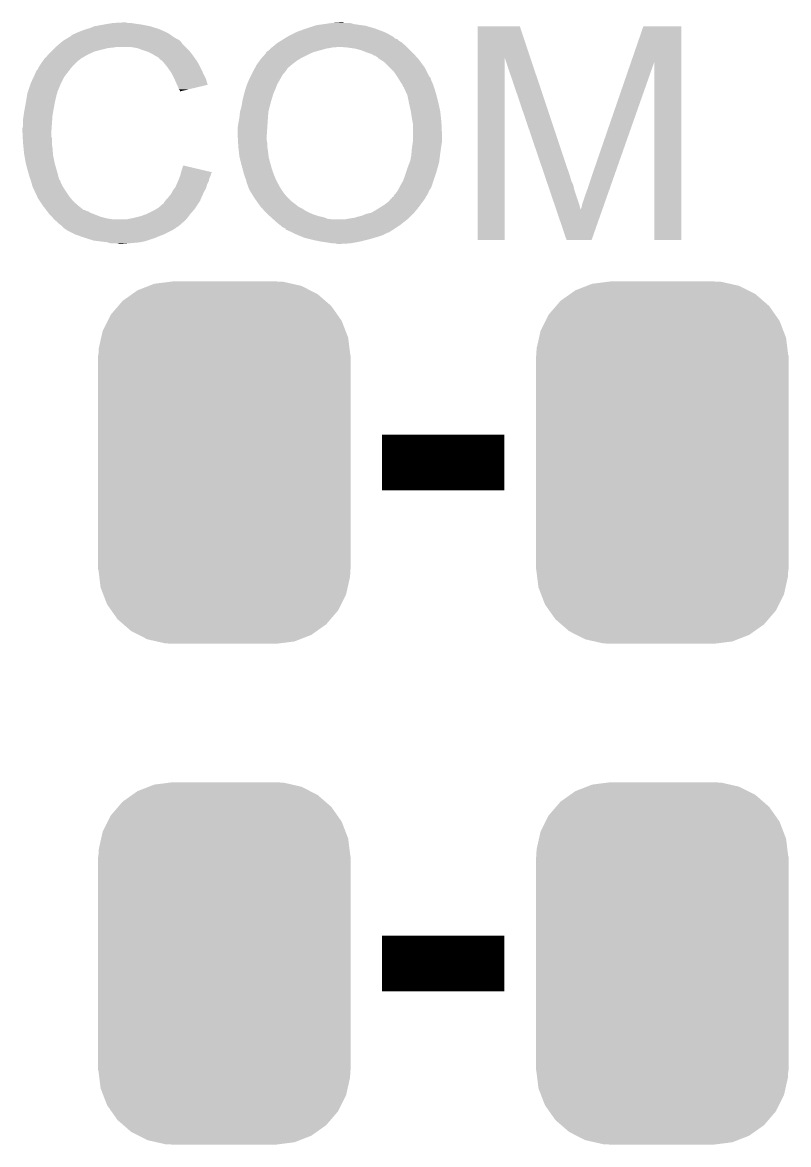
# Model space of a CAD drawing. Extents: x -1.4 to 24.2, y -3.9 to 53.4.
# Drawn here: x 5.21 to 8.7, y 8.83 to 13.95 of the extents above; entities that cross this region are included whole.
import ezdxf

# ---------------------------------------------------------------- set-up
doc = ezdxf.new("R2010")
doc.units = 0
doc.layers.get('0').update_dxf_attribs({"linetype": 'CONTINUOUS'})
doc.layers.add('SPECTRAL_CLICK_V100_GTO', color=11, linetype='CONTINUOUS')
doc.layers.add('SPECTRAL_CLICK_V100_GTS', color=8, linetype='CONTINUOUS')

# ---------------------------------------------------------------- blocks, each defined once
blk = doc.blocks.new('CUSTOM_58')
for points in [[(-0.319682, 0.816338), (-0.251122, 0.82504), (0.308712, 0.816338), (0.27044, 0.82504)], [(-0.251122, 0.82504), (-0.23749, 0.82677), (0.27044, 0.82504), (0.23749, 0.82677)], [(-0.464512, 0.738408), (-0.420946, 0.769256), (0.460796, 0.738408), (0.425156, 0.769256)], [(-0.420946, 0.769256), (-0.396894, 0.786286), (0.425156, 0.769256), (0.391508, 0.786286)], [(-0.396894, 0.786286), (-0.344522, 0.80667), (0.391508, 0.786286), (0.351232, 0.80667)], [(-0.344522, 0.80667), (-0.319682, 0.816338), (0.351232, 0.80667), (0.308712, 0.816338)], [(-0.484594, 0.715032), (-0.464512, 0.738408), (0.4878, 0.715032), (0.460796, 0.738408)], [(-0.532704, 0.647234), (-0.5185, 0.67556), (0.535424, 0.647234), (0.515528, 0.67556)], [(-0.5185, 0.67556), (-0.484594, 0.715032), (0.515528, 0.67556), (0.4878, 0.715032)], [(-0.555636, 0.601496), (-0.532704, 0.647234), (0.55303, 0.601496), (0.535424, 0.647234)], [(-0.573704, 0.520636), (-0.562694, 0.569912), (0.571254, 0.520636), (0.565186, 0.569912)], [(-0.562694, 0.569912), (-0.555636, 0.601496), (0.565186, 0.569912), (0.55303, 0.601496)], [(-0.57531, 0.48768), (-0.573704, 0.520636), (0.57531, 0.48768), (0.571254, 0.520636)], [(-0.57658, -0.48768), (-0.57658, 0.48768), (0.57658, -0.48768), (0.57658, 0.48768)], [(-0.571252, -0.520636), (-0.57531, -0.48768), (0.573704, -0.520636), (0.57531, -0.48768)], [(-0.565186, -0.569912), (-0.571252, -0.520636), (0.562692, -0.569912), (0.573704, -0.520636)], [(-0.553028, -0.601496), (-0.565186, -0.569912), (0.555636, -0.601496), (0.562692, -0.569912)], [(-0.535424, -0.647234), (-0.553028, -0.601496), (0.532702, -0.647234), (0.555636, -0.601496)], [(-0.515526, -0.67556), (-0.535424, -0.647234), (0.5185, -0.67556), (0.532702, -0.647234)], [(-0.4878, -0.715032), (-0.515526, -0.67556), (0.484592, -0.715032), (0.5185, -0.67556)], [(-0.460794, -0.738408), (-0.4878, -0.715032), (0.464512, -0.738408), (0.484592, -0.715032)], [(-0.425156, -0.769256), (-0.460794, -0.738408), (0.420944, -0.769256), (0.464512, -0.738408)], [(-0.391506, -0.786286), (-0.425156, -0.769256), (0.396894, -0.786286), (0.420944, -0.769256)], [(-0.351232, -0.80667), (-0.391506, -0.786286), (0.34452, -0.80667), (0.396894, -0.786286)], [(-0.30871, -0.816338), (-0.351232, -0.80667), (0.319682, -0.816338), (0.34452, -0.80667)], [(-0.27044, -0.82504), (-0.30871, -0.816338), (0.25112, -0.82504), (0.319682, -0.816338)], [(-0.23749, -0.82677), (-0.27044, -0.82504), (0.23749, -0.82677), (0.25112, -0.82504)]]:
    blk.add_solid(points)

msp = doc.modelspace()

# ---------------------------------------------------------------- linework, layer by layer
at = {"layer": 'SPECTRAL_CLICK_V100_GTO', "const_width": 0.254}
for points in [[(6.84784, 11.938), (7.40664, 11.938)], [(6.84784, 9.652), (7.40664, 9.652)]]:
    msp.add_lwpolyline(points, dxfattribs=at)
at = {"layer": 'SPECTRAL_CLICK_V100_GTO'}
for points in [[(5.534662, 13.92936), (5.5753, 13.93698), (5.791202, 13.92936), (5.753098, 13.93698)], [(5.5753, 13.93698), (5.60578, 13.94206), (5.753098, 13.93698), (5.71754, 13.94206)], [(5.60578, 13.94206), (5.62102, 13.9446), (5.71754, 13.94206), (5.702302, 13.9446)], [(5.62102, 13.9446), (5.666738, 13.94714), (5.689602, 13.9446), (5.679442, 13.94714)], [(6.502406, 13.919202), (6.5405, 13.9319), (6.81736, 13.919202), (6.774182, 13.9319)], [(6.5405, 13.9319), (6.548122, 13.93444), (6.774182, 13.9319), (6.756402, 13.93444)], [(6.548122, 13.93444), (6.58368, 13.93952), (6.756402, 13.93444), (6.720842, 13.93952)], [(6.58368, 13.93952), (6.61924, 13.9446), (6.720842, 13.93952), (6.703064, 13.9446)], [(6.61924, 13.9446), (6.657308, 13.947138), (6.677664, 13.9446), (6.670042, 13.947138)], [(6.657308, 13.947138), (6.657338, 13.94714), (6.670042, 13.947138), (6.657338, 13.94714)], [(5.405112, 13.87094), (5.426268, 13.88364), (5.913124, 13.87094), (5.8928, 13.88364)], [(5.426268, 13.88364), (5.43052, 13.886192), (5.8928, 13.88364), (5.889228, 13.886192)], [(5.43052, 13.886192), (5.430534, 13.888726), (5.889228, 13.886192), (5.88568, 13.888726)], [(5.430534, 13.888726), (5.440682, 13.8938), (5.88568, 13.888726), (5.878574, 13.8938)], [(5.440682, 13.8938), (5.448294, 13.896338), (5.878574, 13.8938), (5.87502, 13.896338)], [(5.448294, 13.896338), (5.4483, 13.89634), (5.87502, 13.896338), (5.875018, 13.89634)], [(5.4483, 13.89634), (5.45846, 13.90142), (5.875018, 13.89634), (5.86486, 13.90142)], [(5.45846, 13.90142), (5.471158, 13.9065), (5.86486, 13.90142), (5.8547, 13.9065)], [(5.471158, 13.9065), (5.483858, 13.91158), (5.8547, 13.9065), (5.84327, 13.91158)], [(5.483858, 13.91158), (5.4991, 13.91666), (5.84327, 13.91158), (5.83184, 13.91666)], [(5.4991, 13.91666), (5.516882, 13.92174), (5.83184, 13.91666), (5.815586, 13.92174)], [(5.516882, 13.92174), (5.534662, 13.92936), (5.815586, 13.92174), (5.791202, 13.92936)], [(6.41096, 13.878558), (6.41553, 13.881098), (6.903722, 13.878558), (6.90118, 13.881098)], [(6.41553, 13.881098), (6.43382, 13.89126), (6.90118, 13.881098), (6.882892, 13.89126)], [(6.43382, 13.89126), (6.4389, 13.8938), (6.882892, 13.89126), (6.87832, 13.8938)], [(6.4389, 13.8938), (6.459222, 13.90396), (6.87832, 13.8938), (6.858, 13.90396)], [(6.459222, 13.90396), (6.48716, 13.91412), (6.858, 13.90396), (6.830912, 13.91412)], [(6.48716, 13.91412), (6.502406, 13.919202), (6.830912, 13.91412), (6.81736, 13.919202)], [(7.284738, 13.784446), (7.28474, 13.929344), (7.526242, 13.784446), (7.477764, 13.929344)], [(7.28474, 13.929344), (7.284742, 13.92936), (7.477764, 13.929344), (7.284742, 13.92936)], [(7.98647, 13.769216), (8.041648, 13.929338), (8.214356, 13.769216), (8.21436, 13.929338)], [(8.041648, 13.929338), (8.041656, 13.92936), (8.21436, 13.929338), (8.041656, 13.92936)], [(5.33908, 13.81506), (5.35432, 13.8303), (5.537198, 13.81506), (5.59816, 13.8303)], [(5.35432, 13.8303), (5.35686, 13.83284), (5.59816, 13.8303), (5.623562, 13.83284)], [(5.35686, 13.83284), (5.3594, 13.83538), (5.623562, 13.83284), (5.636258, 13.83538)], [(5.3594, 13.83538), (5.377408, 13.850618), (5.95122, 13.83538), (5.935982, 13.850618)], [(5.377408, 13.850618), (5.386416, 13.85824), (5.935982, 13.850618), (5.9309, 13.85824)], [(5.386416, 13.85824), (5.392422, 13.863322), (5.9309, 13.85824), (5.925818, 13.863322)], [(5.392422, 13.863322), (5.396646, 13.865858), (5.925818, 13.863322), (5.92328, 13.865858)], [(5.396646, 13.865858), (5.400876, 13.868398), (5.92328, 13.865858), (5.918204, 13.868398)], [(5.400876, 13.868398), (5.405102, 13.870934), (5.918204, 13.868398), (5.915666, 13.870934)], [(5.405102, 13.870934), (5.405112, 13.87094), (5.915666, 13.870934), (5.913124, 13.87094)], [(5.730238, 13.8303), (5.699758, 13.83538), (5.9563, 13.8303), (5.95122, 13.83538)], [(5.75818, 13.82014), (5.730238, 13.8303), (5.96646, 13.82014), (5.9563, 13.8303)], [(6.33984, 13.82776), (6.34238, 13.8303), (6.59384, 13.82776), (6.60908, 13.8303)], [(6.34238, 13.8303), (6.342382, 13.830302), (6.60908, 13.8303), (6.60909, 13.830302)], [(6.342382, 13.830302), (6.345554, 13.83284), (6.60909, 13.830302), (6.621782, 13.83284)], [(6.345554, 13.83284), (6.348728, 13.83538), (6.634482, 13.83284), (6.644642, 13.83538)], [(6.348728, 13.83538), (6.35508, 13.84046), (6.96214, 13.83538), (6.956426, 13.84046)], [(6.35508, 13.84046), (6.370322, 13.85316), (6.956426, 13.84046), (6.942138, 13.85316)], [(6.370322, 13.85316), (6.374382, 13.855698), (6.942138, 13.85316), (6.939282, 13.855698)], [(6.374382, 13.855698), (6.386574, 13.863318), (6.939282, 13.855698), (6.926582, 13.863318)], [(6.386574, 13.863318), (6.398764, 13.870936), (6.926582, 13.863318), (6.918962, 13.870936)], [(6.398764, 13.870936), (6.40283, 13.873478), (6.918962, 13.870936), (6.908806, 13.873478)], [(6.40283, 13.873478), (6.41096, 13.878558), (6.908806, 13.873478), (6.903722, 13.878558)], [(6.69036, 13.83284), (6.65734, 13.83538), (6.96468, 13.83284), (6.96214, 13.83538)], [(6.725922, 13.82776), (6.69036, 13.83284), (6.96976, 13.82776), (6.96468, 13.83284)], [(5.300724, 13.771878), (5.30606, 13.7795), (5.461, 13.771878), (5.471158, 13.7795)], [(5.30606, 13.7795), (5.306062, 13.779502), (5.471158, 13.7795), (5.47116, 13.779502)], [(5.306062, 13.779502), (5.308366, 13.782038), (5.47116, 13.779502), (5.473698, 13.782038)], [(5.308366, 13.782038), (5.324532, 13.79982), (5.473698, 13.782038), (5.504182, 13.79982)], [(5.324532, 13.79982), (5.33146, 13.80744), (5.504182, 13.79982), (5.52069, 13.80744)], [(5.33146, 13.80744), (5.33908, 13.81506), (5.52069, 13.80744), (5.537198, 13.81506)], [(5.765806, 13.817598), (5.75818, 13.82014), (5.969002, 13.817598), (5.96646, 13.82014)], [(5.781038, 13.81252), (5.765806, 13.817598), (5.973066, 13.81252), (5.969002, 13.817598)], [(5.79628, 13.8049), (5.781038, 13.81252), (5.97916, 13.8049), (5.973066, 13.81252)], [(5.80136, 13.80236), (5.79628, 13.8049), (5.980976, 13.80236), (5.97916, 13.8049)], [(5.814062, 13.79474), (5.80136, 13.80236), (5.986418, 13.79474), (5.980976, 13.80236)], [(5.824216, 13.789662), (5.814062, 13.79474), (5.990046, 13.789662), (5.986418, 13.79474)], [(5.82676, 13.78712), (5.824216, 13.789662), (5.991862, 13.78712), (5.990046, 13.789662)], [(5.846764, 13.76934), (5.82676, 13.78712), (6.004562, 13.76934), (5.991862, 13.78712)], [(6.28927, 13.77188), (6.296662, 13.782042), (6.45922, 13.77188), (6.47548, 13.782042)], [(6.296662, 13.782042), (6.298942, 13.784578), (6.47548, 13.782042), (6.47954, 13.784578)], [(6.298942, 13.784578), (6.317228, 13.8049), (6.47954, 13.784578), (6.52018, 13.8049)], [(6.317228, 13.8049), (6.31952, 13.807446), (6.52018, 13.8049), (6.526118, 13.807446)], [(6.31952, 13.807446), (6.319526, 13.809986), (6.526118, 13.807446), (6.532044, 13.809986)], [(6.319526, 13.809986), (6.322062, 13.812522), (6.532044, 13.809986), (6.53796, 13.812522)], [(6.322062, 13.812522), (6.3246, 13.81506), (6.53796, 13.812522), (6.547478, 13.81506)], [(6.3246, 13.81506), (6.332222, 13.820142), (6.547478, 13.81506), (6.56654, 13.820142)], [(6.332222, 13.820142), (6.33476, 13.82268), (6.56654, 13.820142), (6.57606, 13.82268)], [(6.33476, 13.82268), (6.33984, 13.82776), (6.57606, 13.82268), (6.59384, 13.82776)], [(6.753862, 13.82014), (6.725922, 13.82776), (6.97738, 13.82014), (6.96976, 13.82776)], [(6.779258, 13.80998), (6.753862, 13.82014), (6.98754, 13.80998), (6.97738, 13.82014)], [(6.802124, 13.802358), (6.779258, 13.80998), (6.994528, 13.802358), (6.98754, 13.80998)], [(6.80974, 13.79728), (6.802124, 13.802358), (6.999182, 13.79728), (6.994528, 13.802358)], [(6.817364, 13.794738), (6.80974, 13.79728), (7.001512, 13.794738), (6.999182, 13.79728)], [(6.824984, 13.78966), (6.817364, 13.794738), (7.006168, 13.78966), (7.001512, 13.794738)], [(6.827526, 13.789646), (6.824984, 13.78966), (7.00618, 13.789646), (7.006168, 13.78966)], [(6.830066, 13.78458), (6.827526, 13.789646), (7.010824, 13.78458), (7.00618, 13.789646)], [(6.838048, 13.7795), (6.830066, 13.78458), (7.01548, 13.7795), (7.010824, 13.78458)], [(6.858002, 13.766798), (6.838048, 13.7795), (7.024796, 13.766798), (7.01548, 13.7795)], [(7.28472, 12.954022), (7.284738, 13.784446), (7.409158, 12.954022), (7.40918, 13.784446)], [(7.594542, 13.238476), (7.40918, 13.784446), (7.7089, 13.238476), (7.526242, 13.784446)], [(5.270504, 13.726162), (5.275582, 13.731244), (5.419234, 13.726162), (5.423186, 13.731244)], [(5.275582, 13.731244), (5.28066, 13.741398), (5.423186, 13.731244), (5.431084, 13.741398)], [(5.28066, 13.741398), (5.282182, 13.743938), (5.431084, 13.741398), (5.43306, 13.743938)], [(5.282182, 13.743938), (5.288278, 13.7541), (5.43306, 13.743938), (5.443222, 13.7541)], [(5.288278, 13.7541), (5.300724, 13.771878), (5.443222, 13.7541), (5.461, 13.771878)], [(5.84962, 13.7668), (5.846764, 13.76934), (6.006014, 13.7668), (6.004562, 13.76934)], [(5.861812, 13.75156), (5.84962, 13.7668), (6.01472, 13.75156), (6.006014, 13.7668)], [(5.86994, 13.7414), (5.861812, 13.75156), (6.0198, 13.7414), (6.01472, 13.75156)], [(5.877052, 13.73124), (5.86994, 13.7414), (6.02488, 13.73124), (6.0198, 13.7414)], [(5.887718, 13.716), (5.877052, 13.73124), (6.031654, 13.716), (6.02488, 13.73124)], [(6.25856, 13.721082), (6.26403, 13.731242), (6.40588, 13.721082), (6.4135, 13.731242)], [(6.26403, 13.731242), (6.266764, 13.73632), (6.4135, 13.731242), (6.416042, 13.73632)], [(6.266764, 13.73632), (6.2695, 13.7414), (6.416042, 13.73632), (6.42112, 13.7414)], [(6.2695, 13.7414), (6.27634, 13.754102), (6.42112, 13.7414), (6.435936, 13.754102)], [(6.27634, 13.754102), (6.278184, 13.75664), (6.435936, 13.754102), (6.438898, 13.75664)], [(6.278184, 13.75664), (6.28927, 13.77188), (6.438898, 13.75664), (6.45922, 13.77188)], [(6.883402, 13.741398), (6.858002, 13.766798), (7.04342, 13.741398), (7.024796, 13.766798)], [(6.90372, 13.72108), (6.883402, 13.741398), (7.053582, 13.72108), (7.04342, 13.741398)], [(7.80796, 13.25118), (7.98647, 13.769216), (7.910024, 13.25118), (8.092398, 13.769216)], [(8.09244, 12.954022), (8.092398, 13.769216), (8.214338, 12.954022), (8.214356, 13.769216)], [(5.2451, 13.67028), (5.258246, 13.698218), (5.38353, 13.67028), (5.3975, 13.698218)], [(5.258246, 13.698218), (5.26542, 13.713464), (5.3975, 13.698218), (5.409358, 13.713464)], [(5.26542, 13.713464), (5.265426, 13.716006), (5.409358, 13.713464), (5.411334, 13.716006)], [(5.265426, 13.716006), (5.26796, 13.718544), (5.411334, 13.716006), (5.413308, 13.718544)], [(5.26796, 13.718544), (5.270504, 13.726162), (5.413308, 13.718544), (5.419234, 13.726162)], [(5.89153, 13.70838), (5.887718, 13.716), (6.03504, 13.70838), (6.031654, 13.716)], [(5.90042, 13.6906), (5.89153, 13.70838), (6.043932, 13.6906), (6.03504, 13.70838)], [(5.90155, 13.688058), (5.90042, 13.6906), (6.045202, 13.688058), (6.043932, 13.6906)], [(5.91058, 13.66774), (5.90155, 13.688058), (6.051276, 13.66774), (6.045202, 13.688058)], [(6.232734, 13.665202), (6.24332, 13.6906), (6.37032, 13.665202), (6.384832, 13.6906)], [(6.24332, 13.6906), (6.2484, 13.70076), (6.384832, 13.6906), (6.39064, 13.70076)], [(6.2484, 13.70076), (6.25475, 13.713462), (6.39064, 13.70076), (6.398262, 13.713462)], [(6.25475, 13.713462), (6.25856, 13.72108), (6.398262, 13.713462), (6.405878, 13.72108)], [(6.25856, 13.72108), (6.25856, 13.721082), (6.405878, 13.72108), (6.40588, 13.721082)], [(6.917268, 13.70076), (6.90372, 13.72108), (7.063742, 13.70076), (7.053582, 13.72108)], [(6.91896, 13.69822), (6.917268, 13.70076), (7.066282, 13.69822), (7.063742, 13.70076)], [(6.92055, 13.695676), (6.91896, 13.69822), (7.068822, 13.695676), (7.066282, 13.69822)], [(6.923724, 13.690598), (6.92055, 13.695676), (7.071362, 13.690598), (7.068822, 13.695676)], [(6.930074, 13.680438), (6.923724, 13.690598), (7.0739, 13.680438), (7.071362, 13.690598)], [(6.93166, 13.6779), (6.930074, 13.680438), (7.07517, 13.6779), (7.0739, 13.680438)], [(6.93674, 13.67028), (6.93166, 13.6779), (7.07898, 13.67028), (7.07517, 13.6779)], [(5.229436, 13.622018), (5.229862, 13.624562), (5.364478, 13.622018), (5.36575, 13.624562)], [(5.229862, 13.624562), (5.230706, 13.627096), (5.36575, 13.624562), (5.367018, 13.627096)], [(5.230706, 13.627096), (5.232398, 13.632174), (5.367018, 13.627096), (5.36702, 13.632174)], [(5.232398, 13.632174), (5.233244, 13.634714), (5.36702, 13.632174), (5.369554, 13.634714)], [(5.233244, 13.634714), (5.234092, 13.637256), (5.369554, 13.634714), (5.36956, 13.637256)], [(5.234092, 13.637256), (5.244252, 13.66774), (5.36956, 13.637256), (5.38226, 13.66774)], [(5.244252, 13.66774), (5.2451, 13.67028), (5.38226, 13.66774), (5.38353, 13.67028)], [(5.913124, 13.662654), (5.91058, 13.66774), (6.052796, 13.662654), (6.051276, 13.66774)], [(5.91566, 13.65758), (5.913124, 13.662654), (6.031634, 13.65758), (6.052796, 13.662654)], [(5.92074, 13.642344), (5.91566, 13.65758), (5.968092, 13.642344), (6.031634, 13.65758)], [(5.925814, 13.637266), (5.92074, 13.642344), (5.946914, 13.637266), (5.968092, 13.642344)], [(5.92582, 13.632208), (5.925814, 13.637266), (5.92582, 13.632208), (5.946914, 13.637266)], [(6.21919, 13.622022), (6.22046, 13.627098), (6.35254, 13.622022), (6.354796, 13.627098)], [(6.22046, 13.627098), (6.225928, 13.64488), (6.354796, 13.627098), (6.3627, 13.64488)], [(6.225928, 13.64488), (6.230618, 13.66012), (6.3627, 13.64488), (6.368414, 13.66012)], [(6.230618, 13.66012), (6.232734, 13.665202), (6.368414, 13.66012), (6.37032, 13.665202)], [(6.94182, 13.66266), (6.93674, 13.67028), (7.08203, 13.66266), (7.07898, 13.67028)], [(6.943516, 13.657582), (6.94182, 13.66266), (7.08406, 13.657582), (7.08203, 13.66266)], [(6.944364, 13.655038), (6.943516, 13.657582), (7.084908, 13.655038), (7.08406, 13.657582)], [(6.94944, 13.649954), (6.944364, 13.655038), (7.086604, 13.649954), (7.084908, 13.655038)], [(6.949442, 13.647416), (6.94944, 13.649954), (7.08745, 13.647416), (7.086604, 13.649954)], [(6.951786, 13.64234), (6.949442, 13.647416), (7.08914, 13.64234), (7.08745, 13.647416)], [(6.96468, 13.614398), (6.951786, 13.64234), (7.097124, 13.614398), (7.08914, 13.64234)], [(5.217, 13.5509), (5.22224, 13.57884), (5.34924, 13.5509), (5.35432, 13.57884)], [(5.22224, 13.57884), (5.22605, 13.6017), (5.35432, 13.57884), (5.3594, 13.6017)], [(5.22605, 13.6017), (5.229436, 13.622018), (5.3594, 13.6017), (5.364478, 13.622018)], [(6.208182, 13.56868), (6.21284, 13.59662), (6.3373, 13.56868), (6.34492, 13.59662)], [(6.21284, 13.59662), (6.21919, 13.622022), (6.34492, 13.59662), (6.35254, 13.622022)], [(6.966204, 13.60678), (6.96468, 13.614398), (7.0993, 13.60678), (7.097124, 13.614398)], [(6.970268, 13.58646), (6.966204, 13.60678), (7.10438, 13.58646), (7.0993, 13.60678)], [(6.9723, 13.5763), (6.970268, 13.58646), (7.106638, 13.5763), (7.10438, 13.58646)], [(6.97992, 13.54328), (6.9723, 13.5763), (7.113976, 13.54328), (7.106638, 13.5763)], [(5.21208, 13.520422), (5.21462, 13.5382), (5.34416, 13.520422), (5.347122, 13.5382)], [(5.21462, 13.5382), (5.217, 13.5509), (5.347122, 13.5382), (5.34924, 13.5509)], [(6.1976, 13.512798), (6.200138, 13.5382), (6.327864, 13.512798), (6.32968, 13.5382)], [(6.200138, 13.5382), (6.20014, 13.538202), (6.32968, 13.5382), (6.32968, 13.538202)], [(6.20014, 13.538202), (6.20776, 13.56614), (6.32968, 13.538202), (6.336664, 13.56614)], [(6.20776, 13.56614), (6.208182, 13.56868), (6.336664, 13.56614), (6.3373, 13.56868)], [(6.980312, 13.540738), (6.97992, 13.54328), (7.11454, 13.540738), (7.113976, 13.54328)], [(6.985, 13.51026), (6.980312, 13.540738), (7.11775, 13.51026), (7.11454, 13.540738)], [(5.207, 13.464542), (5.20954, 13.474702), (5.340168, 13.464542), (5.340894, 13.474702)], [(5.20954, 13.50264), (5.21208, 13.520422), (5.342888, 13.50264), (5.34416, 13.520422)], [(5.20954, 13.474702), (5.20954, 13.50264), (5.340894, 13.474702), (5.342888, 13.50264)], [(6.18998, 13.46962), (6.19252, 13.487398), (6.324938, 13.46962), (6.326122, 13.487398)], [(6.19252, 13.487398), (6.195568, 13.50264), (6.326122, 13.487398), (6.32714, 13.50264)], [(6.195568, 13.50264), (6.1976, 13.512798), (6.32714, 13.50264), (6.327864, 13.512798)], [(6.98754, 13.49502), (6.985, 13.51026), (7.119354, 13.49502), (7.11775, 13.51026)], [(6.988048, 13.49248), (6.98754, 13.49502), (7.11962, 13.49248), (7.119354, 13.49502)], [(6.99008, 13.482318), (6.988048, 13.49248), (7.120104, 13.482318), (7.11962, 13.49248)], [(6.99008, 13.43914), (6.99008, 13.482318), (7.12216, 13.43914), (7.120104, 13.482318)], [(5.207, 13.449302), (5.207, 13.464542), (5.33908, 13.449302), (5.340168, 13.464542)], [(5.207, 13.4493), (5.207, 13.449302), (5.339082, 13.4493), (5.33908, 13.449302)], [(5.208144, 13.426438), (5.207, 13.4493), (5.339082, 13.426438), (5.339082, 13.4493)], [(5.208526, 13.418816), (5.208144, 13.426438), (5.34162, 13.418816), (5.339082, 13.426438)], [(6.18998, 13.42644), (6.18998, 13.46962), (6.32206, 13.42644), (6.324938, 13.46962)], [(6.18998, 13.426438), (6.18998, 13.42644), (6.32206, 13.426438), (6.32206, 13.42644)], [(6.190968, 13.408662), (6.18998, 13.426438), (6.32206, 13.408662), (6.32206, 13.426438)], [(6.99008, 13.406118), (6.99008, 13.43914), (7.12216, 13.406118), (7.12216, 13.43914)], [(5.20954, 13.3985), (5.208526, 13.418816), (5.34162, 13.3985), (5.34162, 13.418816)], [(5.210304, 13.390878), (5.20954, 13.3985), (5.34162, 13.390878), (5.34162, 13.3985)], [(5.211826, 13.375642), (5.210304, 13.390878), (5.34416, 13.375642), (5.34162, 13.390878)], [(5.21462, 13.347698), (5.211826, 13.375642), (5.34631, 13.347698), (5.34416, 13.375642)], [(6.191674, 13.395962), (6.190968, 13.408662), (6.3246, 13.395962), (6.32206, 13.408662)], [(6.19238, 13.383262), (6.191674, 13.395962), (6.3246, 13.383262), (6.3246, 13.395962)], [(6.19252, 13.38072), (6.19238, 13.383262), (6.324964, 13.38072), (6.3246, 13.383262)], [(6.194214, 13.36548), (6.19252, 13.38072), (6.32714, 13.36548), (6.324964, 13.38072)], [(6.983094, 13.35024), (6.985, 13.373102), (7.11454, 13.35024), (7.117806, 13.373102)], [(6.985, 13.373102), (6.986952, 13.3858), (7.117806, 13.373102), (7.11962, 13.3858)], [(6.986952, 13.3858), (6.989298, 13.401038), (7.11962, 13.3858), (7.12216, 13.401038)], [(6.989298, 13.401038), (6.99008, 13.406118), (7.12216, 13.401038), (7.12216, 13.406118)], [(5.215518, 13.342618), (5.21462, 13.347698), (5.3467, 13.342618), (5.34631, 13.347698)], [(5.22224, 13.30452), (5.215518, 13.342618), (5.35432, 13.30452), (5.3467, 13.342618)], [(6.196472, 13.34516), (6.194214, 13.36548), (6.32968, 13.34516), (6.32714, 13.36548)], [(6.1976, 13.335002), (6.196472, 13.34516), (6.331132, 13.335002), (6.32968, 13.34516)], [(6.199506, 13.327382), (6.1976, 13.335002), (6.33222, 13.327382), (6.331132, 13.335002)], [(6.20776, 13.29436), (6.199506, 13.327382), (6.341394, 13.29436), (6.33222, 13.327382)], [(6.977378, 13.314678), (6.98246, 13.34262), (7.110094, 13.314678), (7.113586, 13.34262)], [(6.98246, 13.34262), (6.983094, 13.35024), (7.113586, 13.34262), (7.11454, 13.35024)], [(5.22732, 13.2842), (5.22224, 13.30452), (5.360126, 13.2842), (5.35432, 13.30452)], [(5.231676, 13.26896), (5.22732, 13.2842), (5.36448, 13.26896), (5.360126, 13.2842)], [(5.23748, 13.24864), (5.231676, 13.26896), (5.369902, 13.24864), (5.36448, 13.26896)], [(5.93153, 13.263862), (5.93344, 13.271498), (6.0706, 13.263862), (6.038168, 13.271498)], [(5.93344, 13.271498), (5.94108, 13.294356), (6.038168, 13.271498), (5.94108, 13.294356)], [(6.21139, 13.28166), (6.20776, 13.29436), (6.344922, 13.28166), (6.341394, 13.29436)], [(6.21284, 13.27658), (6.21139, 13.28166), (6.346616, 13.27658), (6.344922, 13.28166)], [(6.217288, 13.258798), (6.21284, 13.27658), (6.35254, 13.258798), (6.346616, 13.27658)], [(6.958752, 13.26388), (6.96722, 13.289282), (7.09676, 13.26388), (7.103816, 13.289282)], [(6.96722, 13.289282), (6.975346, 13.309598), (7.103816, 13.289282), (7.10946, 13.309598)], [(6.975346, 13.309598), (6.977378, 13.314678), (7.10946, 13.309598), (7.110094, 13.314678)], [(5.243408, 13.230858), (5.23748, 13.24864), (5.374644, 13.230858), (5.369902, 13.24864)], [(5.244256, 13.228316), (5.243408, 13.230858), (5.377182, 13.228316), (5.374644, 13.230858)], [(5.245948, 13.223238), (5.244256, 13.228316), (5.37972, 13.223238), (5.377182, 13.228316)], [(5.24764, 13.218158), (5.245948, 13.223238), (5.381414, 13.218158), (5.37972, 13.223238)], [(5.248276, 13.21562), (5.24764, 13.218158), (5.38226, 13.21562), (5.381414, 13.218158)], [(5.250182, 13.208), (5.248276, 13.21562), (5.386072, 13.208), (5.38226, 13.21562)], [(5.91094, 13.207998), (5.917472, 13.223238), (6.050278, 13.207998), (6.057898, 13.223238)], [(5.917472, 13.223238), (5.92074, 13.23086), (6.057898, 13.223238), (6.059422, 13.23086)], [(5.92074, 13.23086), (5.922644, 13.235938), (6.059422, 13.23086), (6.06044, 13.235938)], [(5.922644, 13.235938), (5.926452, 13.246098), (6.06044, 13.235938), (6.06552, 13.246098)], [(5.926452, 13.246098), (5.92836, 13.251182), (6.06552, 13.246098), (6.066788, 13.251182)], [(5.92836, 13.251182), (5.929628, 13.256258), (6.066788, 13.251182), (6.068058, 13.256258)], [(5.929628, 13.256258), (5.930898, 13.261336), (6.068058, 13.256258), (6.070598, 13.261336)], [(5.930898, 13.261336), (5.93153, 13.263862), (6.070598, 13.261336), (6.0706, 13.263862)], [(6.217922, 13.25626), (6.217288, 13.258798), (6.353556, 13.25626), (6.35254, 13.258798)], [(6.223, 13.241018), (6.217922, 13.25626), (6.359654, 13.241018), (6.353556, 13.25626)], [(6.226048, 13.2334), (6.223, 13.241018), (6.3627, 13.2334), (6.359654, 13.241018)], [(6.228078, 13.228322), (6.226048, 13.2334), (6.36524, 13.228322), (6.3627, 13.2334)], [(6.23062, 13.215622), (6.228078, 13.228322), (6.37159, 13.215622), (6.36524, 13.228322)], [(6.231638, 13.21308), (6.23062, 13.215622), (6.37286, 13.21308), (6.37159, 13.215622)], [(6.9342, 13.20546), (6.94436, 13.223238), (7.077284, 13.20546), (7.08321, 13.223238)], [(6.94436, 13.223238), (6.95198, 13.24356), (7.08321, 13.223238), (7.089986, 13.24356)], [(6.95198, 13.24356), (6.958752, 13.26388), (7.089986, 13.24356), (7.09676, 13.26388)], [(7.595404, 13.235934), (7.594542, 13.238476), (7.708906, 13.235934), (7.7089, 13.238476)], [(7.596266, 13.233394), (7.595404, 13.235934), (7.71144, 13.233394), (7.708906, 13.235934)], [(7.59799, 13.228318), (7.596266, 13.233394), (7.711442, 13.228318), (7.71144, 13.233394)], [(7.600576, 13.2207), (7.59799, 13.228318), (7.71398, 13.2207), (7.711442, 13.228318)], [(7.60575, 13.205458), (7.600576, 13.2207), (7.721602, 13.205458), (7.71398, 13.2207)], [(7.7851, 13.1826), (7.80796, 13.25118), (7.88588, 13.1826), (7.910024, 13.25118)], [(5.252722, 13.200382), (5.250182, 13.208), (5.38988, 13.200382), (5.386072, 13.208)], [(5.25526, 13.192762), (5.252722, 13.200382), (5.394644, 13.192762), (5.38988, 13.200382)], [(5.2578, 13.18768), (5.25526, 13.192762), (5.397818, 13.18768), (5.394644, 13.192762)], [(5.261386, 13.18006), (5.2578, 13.18768), (5.40258, 13.18006), (5.397818, 13.18768)], [(5.272144, 13.1572), (5.261386, 13.18006), (5.41782, 13.1572), (5.40258, 13.18006)], [(5.87756, 13.15466), (5.887722, 13.167362), (6.02726, 13.15466), (6.032818, 13.167362)], [(5.887722, 13.167362), (5.89026, 13.17244), (6.032818, 13.167362), (6.03504, 13.17244)], [(5.89026, 13.17244), (5.89534, 13.1826), (6.03504, 13.17244), (6.040846, 13.1826)], [(5.89534, 13.1826), (5.901432, 13.190218), (6.040846, 13.1826), (6.0452, 13.190218)], [(5.901432, 13.190218), (5.9055, 13.195302), (6.0452, 13.190218), (6.04665, 13.195302)], [(5.9055, 13.195302), (5.91094, 13.207998), (6.04665, 13.195302), (6.050278, 13.207998)], [(6.2357, 13.20292), (6.231638, 13.21308), (6.378506, 13.20292), (6.37286, 13.21308)], [(6.23824, 13.195302), (6.2357, 13.20292), (6.382738, 13.195302), (6.378506, 13.20292)], [(6.240782, 13.190218), (6.23824, 13.195302), (6.385562, 13.190218), (6.382738, 13.195302)], [(6.243318, 13.185144), (6.240782, 13.190218), (6.388946, 13.185144), (6.385562, 13.190218)], [(6.24332, 13.182604), (6.243318, 13.185144), (6.390638, 13.182604), (6.388946, 13.185144)], [(6.252848, 13.16736), (6.24332, 13.182604), (6.4008, 13.16736), (6.390638, 13.182604)], [(6.263958, 13.14958), (6.252848, 13.16736), (6.41604, 13.14958), (6.4008, 13.16736)], [(6.906258, 13.162278), (6.911338, 13.16736), (7.056118, 13.162278), (7.058658, 13.16736)], [(6.911338, 13.16736), (6.915144, 13.172436), (7.058658, 13.16736), (7.061198, 13.172436)], [(6.915144, 13.172436), (6.91705, 13.174976), (7.061198, 13.172436), (7.0612, 13.174976)], [(6.91705, 13.174976), (6.91896, 13.17752), (7.0612, 13.174976), (7.062788, 13.17752)], [(6.91896, 13.17752), (6.92658, 13.190222), (7.062788, 13.17752), (7.070726, 13.190222)], [(6.92658, 13.190222), (6.929118, 13.195298), (7.070726, 13.190222), (7.073898, 13.195298)], [(6.929118, 13.195298), (6.9342, 13.20546), (7.073898, 13.195298), (7.077284, 13.20546)], [(7.613512, 13.1826), (7.60575, 13.205458), (7.726682, 13.1826), (7.721602, 13.205458)], [(7.636794, 13.11402), (7.613512, 13.1826), (7.749538, 13.11402), (7.726682, 13.1826)], [(7.77494, 13.15466), (7.7851, 13.1826), (7.876044, 13.15466), (7.88588, 13.1826)], [(5.27812, 13.1445), (5.272144, 13.1572), (5.42798, 13.1445), (5.41782, 13.1572)], [(5.286588, 13.1318), (5.27812, 13.1445), (5.43814, 13.1318), (5.42798, 13.1445)], [(5.300132, 13.111482), (5.286588, 13.1318), (5.460998, 13.111482), (5.43814, 13.1318)], [(5.83692, 13.10894), (5.844544, 13.116562), (6.00202, 13.10894), (6.0071, 13.116562)], [(5.844544, 13.116562), (5.84962, 13.119104), (6.0071, 13.116562), (6.008794, 13.119104)], [(5.84962, 13.119104), (5.8547, 13.12672), (6.008794, 13.119104), (6.013872, 13.12672)], [(5.8547, 13.12672), (5.858508, 13.131798), (6.013872, 13.12672), (6.017258, 13.131798)], [(5.858508, 13.131798), (5.862322, 13.13688), (6.017258, 13.131798), (6.01948, 13.13688)], [(5.862322, 13.13688), (5.86994, 13.144502), (6.01948, 13.13688), (6.022816, 13.144502)], [(5.86994, 13.144502), (5.87756, 13.15466), (6.022816, 13.144502), (6.02726, 13.15466)], [(6.26872, 13.14196), (6.263958, 13.14958), (6.423662, 13.14196), (6.41604, 13.14958)], [(6.275976, 13.131802), (6.26872, 13.14196), (6.43382, 13.131802), (6.423662, 13.14196)], [(6.286864, 13.11656), (6.275976, 13.131802), (6.45414, 13.11656), (6.43382, 13.131802)], [(6.29412, 13.1064), (6.286864, 13.11656), (6.46684, 13.1064), (6.45414, 13.11656)], [(6.845808, 13.1064), (6.858, 13.11402), (7.01802, 13.1064), (7.02356, 13.11402)], [(6.858, 13.11402), (6.878318, 13.129258), (7.02356, 13.11402), (7.034644, 13.129258)], [(6.878318, 13.129258), (6.882764, 13.13434), (7.034644, 13.129258), (7.03834, 13.13434)], [(6.882764, 13.13434), (6.891654, 13.1445), (7.03834, 13.13434), (7.045958, 13.1445)], [(6.891654, 13.1445), (6.896098, 13.149578), (7.045958, 13.1445), (7.048498, 13.149578)], [(6.896098, 13.149578), (6.901172, 13.152118), (7.048498, 13.149578), (7.049768, 13.152118)], [(6.901172, 13.152118), (6.90202, 13.154658), (7.049768, 13.152118), (7.05104, 13.154658)], [(6.90202, 13.154658), (6.90372, 13.159736), (7.05104, 13.154658), (7.054424, 13.159736)], [(6.90372, 13.159736), (6.906258, 13.162278), (7.054424, 13.159736), (7.056118, 13.162278)], [(7.643684, 13.093728), (7.636794, 13.11402), (7.754648, 13.093728), (7.749538, 13.11402)], [(7.7597, 13.103862), (7.762242, 13.11656), (7.858162, 13.103862), (7.862632, 13.11656)], [(7.762242, 13.11656), (7.77494, 13.15466), (7.862632, 13.11656), (7.876044, 13.15466)], [(5.30352, 13.1064), (5.300132, 13.111482), (5.467352, 13.1064), (5.460998, 13.111482)], [(5.315244, 13.09116), (5.30352, 13.1064), (5.486406, 13.09116), (5.467352, 13.1064)], [(5.315246, 13.091158), (5.315244, 13.09116), (5.491484, 13.091158), (5.486406, 13.09116)], [(5.319152, 13.08608), (5.315246, 13.091158), (5.501642, 13.08608), (5.491484, 13.091158)], [(5.321108, 13.083538), (5.319152, 13.08608), (5.509264, 13.083538), (5.501642, 13.08608)], [(5.325014, 13.07846), (5.321108, 13.083538), (5.51688, 13.07846), (5.509264, 13.083538)], [(5.32892, 13.073382), (5.325014, 13.07846), (5.530422, 13.073382), (5.51688, 13.07846)], [(5.331462, 13.07084), (5.32892, 13.073382), (5.5372, 13.07084), (5.530422, 13.073382)], [(5.34162, 13.06068), (5.331462, 13.07084), (5.562596, 13.06068), (5.5372, 13.07084)], [(5.71754, 13.0556), (5.74802, 13.063222), (5.960742, 13.0556), (5.966458, 13.063222)], [(5.74802, 13.063222), (5.77596, 13.07338), (5.966458, 13.063222), (5.974078, 13.07338)], [(5.77596, 13.07338), (5.775962, 13.073382), (5.974078, 13.07338), (5.97408, 13.073382)], [(5.775962, 13.073382), (5.806438, 13.08862), (5.97408, 13.073382), (5.987414, 13.08862)], [(5.806438, 13.08862), (5.815324, 13.093698), (5.987414, 13.08862), (5.99186, 13.093698)], [(5.815324, 13.093698), (5.824218, 13.09878), (5.99186, 13.093698), (5.995246, 13.09878)], [(5.824218, 13.09878), (5.83692, 13.10894), (5.995246, 13.09878), (6.00202, 13.10894)], [(6.301106, 13.09878), (6.29412, 13.1064), (6.482078, 13.09878), (6.46684, 13.1064)], [(6.310418, 13.088622), (6.301106, 13.09878), (6.497318, 13.088622), (6.482078, 13.09878)], [(6.319732, 13.07846), (6.310418, 13.088622), (6.51764, 13.07846), (6.497318, 13.088622)], [(6.32206, 13.07592), (6.319732, 13.07846), (6.523568, 13.07592), (6.51764, 13.07846)], [(6.327648, 13.07084), (6.32206, 13.07592), (6.535422, 13.07084), (6.523568, 13.07592)], [(6.336028, 13.063222), (6.327648, 13.07084), (6.55828, 13.063222), (6.535422, 13.07084)], [(6.341618, 13.05814), (6.336028, 13.063222), (6.581138, 13.05814), (6.55828, 13.063222)], [(6.738622, 13.06068), (6.758938, 13.06576), (6.97738, 13.06068), (6.98246, 13.06576)], [(6.758938, 13.06576), (6.776718, 13.073378), (6.98246, 13.06576), (6.990078, 13.073378)], [(6.776718, 13.073378), (6.799576, 13.078458), (6.990078, 13.073378), (6.995158, 13.078458)], [(6.799576, 13.078458), (6.799582, 13.078462), (6.995158, 13.078458), (6.995162, 13.078462)], [(6.799582, 13.078462), (6.81736, 13.08862), (6.995162, 13.078462), (7.003472, 13.08862)], [(6.81736, 13.08862), (6.845808, 13.1064), (7.003472, 13.08862), (7.01802, 13.1064)], [(7.691116, 12.954016), (7.643684, 13.093728), (7.805408, 12.954016), (7.854594, 13.093728)], [(7.754648, 13.093728), (7.75716, 13.096244), (7.854594, 13.093728), (7.85548, 13.096244)], [(7.75716, 13.096244), (7.7597, 13.103862), (7.85548, 13.096244), (7.858162, 13.103862)], [(5.341622, 13.060678), (5.34162, 13.06068), (5.5626, 13.060678), (5.562596, 13.06068)], [(5.347716, 13.05306), (5.341622, 13.060678), (5.59054, 13.05306), (5.5626, 13.060678)], [(5.351778, 13.047982), (5.347716, 13.05306), (5.62101, 13.047982), (5.59054, 13.05306)], [(5.351782, 13.04798), (5.351778, 13.047982), (5.621022, 13.04798), (5.62101, 13.047982)], [(5.364478, 13.037822), (5.351782, 13.04798), (5.9436, 13.037822), (5.953758, 13.04798)], [(5.364482, 13.03782), (5.364478, 13.037822), (5.9436, 13.03782), (5.9436, 13.037822)], [(5.37464, 13.027662), (5.364482, 13.03782), (5.931986, 13.027662), (5.9436, 13.03782)], [(5.384798, 13.02004), (5.37464, 13.027662), (5.923274, 13.02004), (5.931986, 13.027662)], [(5.384814, 13.020026), (5.384798, 13.02004), (5.920734, 13.020026), (5.923274, 13.02004)], [(5.38988, 13.01496), (5.384814, 13.020026), (5.918192, 13.01496), (5.920734, 13.020026)], [(5.392424, 13.012416), (5.38988, 13.01496), (5.910578, 13.012416), (5.918192, 13.01496)], [(5.397498, 13.007342), (5.392424, 13.012416), (5.905502, 13.007342), (5.910578, 13.012416)], [(5.681982, 13.04798), (5.69214, 13.05052), (5.953758, 13.04798), (5.956298, 13.05052)], [(5.69214, 13.05052), (5.70484, 13.05306), (5.956298, 13.05052), (5.958838, 13.05306)], [(5.70484, 13.05306), (5.71754, 13.0556), (5.958838, 13.05306), (5.960742, 13.0556)], [(6.349998, 13.050522), (6.341618, 13.05814), (6.601456, 13.050522), (6.581138, 13.05814)], [(6.35, 13.05052), (6.349998, 13.050522), (6.601476, 13.05052), (6.601456, 13.050522)], [(6.352858, 13.04798), (6.35, 13.05052), (6.62686, 13.04798), (6.601476, 13.05052)], [(6.37286, 13.0302), (6.352858, 13.04798), (6.941358, 13.0302), (6.963986, 13.04798)], [(6.383018, 13.02258), (6.37286, 13.0302), (6.93166, 13.02258), (6.941358, 13.0302)], [(6.39064, 13.014962), (6.383018, 13.02258), (6.92023, 13.014962), (6.93166, 13.02258)], [(6.405876, 13.007342), (6.39064, 13.014962), (6.9088, 13.007342), (6.92023, 13.014962)], [(6.677658, 13.04798), (6.690348, 13.050518), (6.963986, 13.04798), (6.967218, 13.050518)], [(6.690348, 13.050518), (6.69036, 13.05052), (6.967218, 13.050518), (6.96722, 13.05052)], [(6.69036, 13.05052), (6.7056, 13.05306), (6.96722, 13.05052), (6.96976, 13.05306)], [(6.7056, 13.05306), (6.723378, 13.0556), (6.96976, 13.05306), (6.9723, 13.0556)], [(6.723378, 13.0556), (6.738622, 13.06068), (6.9723, 13.0556), (6.97738, 13.06068)], [(5.397504, 13.007338), (5.397498, 13.007342), (5.905498, 13.007338), (5.905502, 13.007342)], [(5.405114, 13.002264), (5.397504, 13.007338), (5.89704, 13.002264), (5.905498, 13.007338)], [(5.407638, 13.00226), (5.405114, 13.002264), (5.897032, 13.00226), (5.89704, 13.002264)], [(5.40766, 12.999734), (5.407638, 13.00226), (5.892822, 12.999734), (5.897032, 13.00226)], [(5.407688, 12.99972), (5.40766, 12.999734), (5.8928, 12.99972), (5.892822, 12.999734)], [(5.4483, 12.9794), (5.407688, 12.99972), (5.85216, 12.9794), (5.8928, 12.99972)], [(5.46989, 12.97178), (5.4483, 12.9794), (5.83184, 12.97178), (5.85216, 12.9794)], [(5.49148, 12.96416), (5.46989, 12.97178), (5.81406, 12.96416), (5.83184, 12.97178)], [(5.532118, 12.95146), (5.49148, 12.96416), (5.775958, 12.95146), (5.81406, 12.96416)], [(6.408414, 13.004806), (6.405876, 13.007342), (6.904996, 13.004806), (6.9088, 13.007342)], [(6.40842, 13.002274), (6.408414, 13.004806), (6.901196, 13.002274), (6.904996, 13.004806)], [(6.419866, 12.99718), (6.40842, 13.002274), (6.893556, 12.99718), (6.901196, 13.002274)], [(6.41988, 12.997174), (6.419866, 12.99718), (6.891014, 12.997174), (6.893556, 12.99718)], [(6.425574, 12.99464), (6.41988, 12.997174), (6.88848, 12.99464), (6.891014, 12.997174)], [(6.43128, 12.9921), (6.425574, 12.99464), (6.88467, 12.9921), (6.88848, 12.99464)], [(6.43636, 12.98956), (6.43128, 12.9921), (6.88086, 12.98956), (6.88467, 12.9921)], [(6.44144, 12.98702), (6.43636, 12.98956), (6.87324, 12.98702), (6.88086, 12.98956)], [(6.4516, 12.98194), (6.44144, 12.98702), (6.863078, 12.98194), (6.87324, 12.98702)], [(6.463938, 12.97686), (6.4516, 12.98194), (6.852918, 12.97686), (6.863078, 12.98194)], [(6.488614, 12.9667), (6.463938, 12.97686), (6.82244, 12.9667), (6.852918, 12.97686)], [(6.494778, 12.964162), (6.488614, 12.9667), (6.813556, 12.964162), (6.82244, 12.9667)], [(6.525262, 12.95654), (6.494778, 12.964162), (6.78688, 12.95654), (6.813556, 12.964162)], [(5.552438, 12.94892), (5.532118, 12.95146), (5.768338, 12.94892), (5.775958, 12.95146)], [(5.593078, 12.94384), (5.552438, 12.94892), (5.745478, 12.94384), (5.768338, 12.94892)], [(5.601968, 12.9413), (5.593078, 12.94384), (5.72008, 12.9413), (5.745478, 12.94384)], [(5.610856, 12.93876), (5.601968, 12.9413), (5.69214, 12.93876), (5.72008, 12.9413)], [(5.648958, 12.93622), (5.638798, 12.93876), (5.664202, 12.93622), (5.69214, 12.93876)], [(6.53542, 12.954), (6.525262, 12.95654), (6.77672, 12.954), (6.78688, 12.95654)], [(6.573522, 12.94638), (6.53542, 12.954), (6.74624, 12.94638), (6.77672, 12.954)], [(6.5913, 12.94384), (6.573522, 12.94638), (6.731846, 12.94384), (6.74624, 12.94638)], [(6.621778, 12.93876), (6.5913, 12.94384), (6.70306, 12.93876), (6.731846, 12.94384)], [(6.642098, 12.936222), (6.634476, 12.93876), (6.657376, 12.936222), (6.70306, 12.93876)], [(6.657342, 12.93622), (6.642098, 12.936222), (6.657342, 12.93622), (6.657376, 12.936222)], [(7.409158, 12.954), (7.28472, 12.954022), (7.409158, 12.954), (7.409158, 12.954022)], [(7.805404, 12.954), (7.691116, 12.954016), (7.805404, 12.954), (7.805408, 12.954016)], [(8.214338, 12.954), (8.09244, 12.954022), (8.214338, 12.954), (8.214338, 12.954022)]]:
    msp.add_solid(points, dxfattribs=at)

# ---------------------------------------------------------------- block references
at = {"layer": 'SPECTRAL_CLICK_V100_GTS'}
for p in [(6.12902, 11.938), (8.128, 11.938), (6.12902, 9.652), (8.128, 9.652)]:
    msp.add_blockref('CUSTOM_58', p, dxfattribs=at)

doc.saveas('drawing.dxf')
